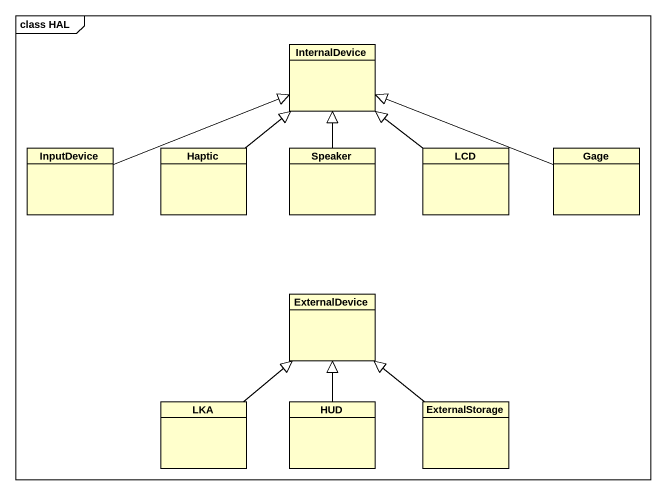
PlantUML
@startuml
mainframe class HAL
hide circle
hide empty members
class InternalDevice
class InputDevice
class Haptic
class Speaker
class LCD
class Gage
class ExternalDevice
class LKA
class HUD
class ExternalStorage
InputDevice -right-|> InternalDevice
Haptic -up-|> InternalDevice
Speaker -up-|> InternalDevice
LCD -up-|> InternalDevice
Gage -left-|> InternalDevice
LKA -up-|> ExternalDevice
HUD -up-|> ExternalDevice
ExternalStorage -up-|> ExternalDevice
@enduml
